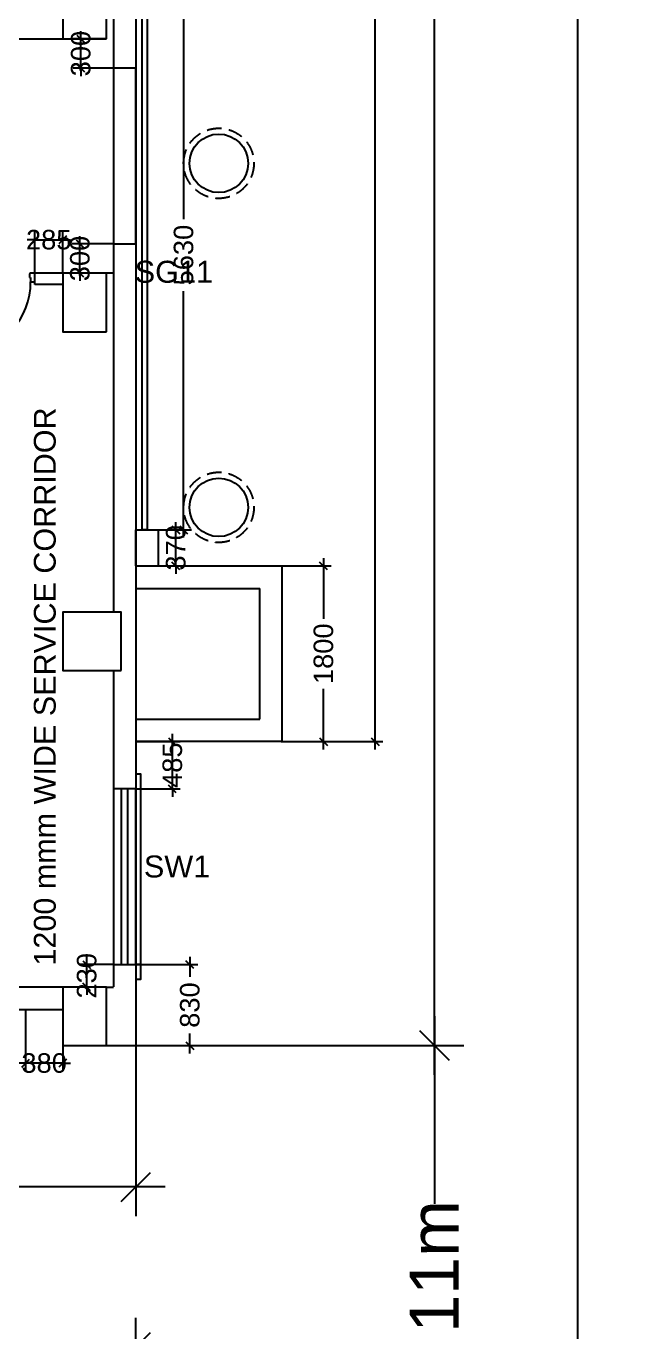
# Model space of a CAD drawing. Extents: x 7897917 to 8423973, y -6487334 to -6173396.
# Drawn here: x 8037689 to 8043838, y -6416719 to -6403339 of the extents above; entities that cross this region are included whole.
import ezdxf
from ezdxf.enums import TextEntityAlignment as Align

# ---------------------------------------------------------------- set-up
doc = ezdxf.new("R2010")
doc.units = 0
doc.header["$LTSCALE"] = 600
doc.header["$MEASUREMENT"] = 0
doc.header["$PDMODE"] = 35
doc.linetypes.add('HIDDEN', pattern=[0.375, 0.25, -0.125])
doc.layers.get('0').update_dxf_attribs({"linetype": 'CONTINUOUS'})
doc.layers.get('Defpoints').update_dxf_attribs({"linetype": 'CONTINUOUS'})
for name, color, linetype in [('chajja', 7, 'CONTINUOUS'), ('DIM', 8, 'CONTINUOUS'), ('DIM-TEXT', 8, 'CONTINUOUS'), ('DOOR', 32, 'CONTINUOUS'), ('Ele Proje.', 7, 'CONTINUOUS'), ('Ele. Proj', 7, 'CONTINUOUS'), ('joinery', 7, 'CONTINUOUS'), ('JW', 8, 'CONTINUOUS'), ('LA-column', 3, 'CONTINUOUS'), ('TEXT', 6, 'CONTINUOUS'), ('Wall', 1, 'CONTINUOUS'), ('Walls', 7, 'CONTINUOUS'), ('WIN', 151, 'CONTINUOUS'), ('Window', 4, 'CONTINUOUS'), ('Working Dim', 5, 'CONTINUOUS')]:
    doc.layers.add(name, color=color, linetype=linetype)
doc.styles.add('ari', font='arial.ttf')
doc.styles.add('ARIAL', font='arial.ttf')
doc.styles.add('RT', font='romant.shx')
doc.styles.get("Standard").update_dxf_attribs({"font": 'romans.shx'})
doc.dimstyles.new('int. dim', dxfattribs={"dimtxt": 450, "dimasz": 80, "dimexe": 80, "dimexo": 0, "dimgap": 70, "dimtad": 0, "dimdec": 0, "dimzin": 12, "dimdsep": 46, "dimtxsty": 'ari', "dimblk": 'OBLIQUE', "dimcen": 2, "dimdle": 80, "dimclrd": 256, "dimclre": 256, "dimclrt": 6, "dimadec": 0, "dimazin": 0, "dimtfac": 1, "dimtdec": 0, "dimtix": 1, "dimtmove": 2, "dimatfit": 3, "dimfxl": 1, "dimtolj": 1, "dimtzin": 0, "dimlwd": -1, "dimlwe": -1, "dimarcsym": 0})
doc.dimstyles.new('STANDARD$0', dxfattribs={"dimscale": 0, "dimtxt": 150, "dimasz": 125, "dimexe": 0.75, "dimexo": 1, "dimgap": 25, "dimtad": 1, "dimdec": 0, "dimdsep": 46, "dimtxsty": 'Standard', "dimblk1": 'DOT', "dimblk2": 'DOT', "dimsah": 1, "dimcen": 2.5, "dimclrd": 1, "dimclre": 1, "dimclrt": 3, "dimadec": 0, "dimazin": 0, "dimtfac": 1, "dimtdec": 0, "dimtmove": 0, "dimatfit": 3, "dimldrblk": 'DOT', "dimfxl": 1, "dimtolj": 1, "dimtzin": 0, "dimarcsym": 0})
doc.dimstyles.new('TEXT', dxfattribs={"dimscale": 0, "dimtxt": 600, "dimasz": 300, "dimexe": 300, "dimexo": 30, "dimgap": 50, "dimtad": 0, "dimdec": 0, "dimzin": 0, "dimdsep": 46, "dimtxsty": 'RT', "dimblk": 'OBLIQUE', "dimcen": 0.09, "dimdle": 300, "dimclrd": 256, "dimclre": 256, "dimclrt": 170, "dimadec": 0, "dimazin": 0, "dimtfac": 1, "dimtdec": 0, "dimtofl": 0, "dimtmove": 2, "dimatfit": 3, "dimfxl": 1, "dimfrac": 2, "dimtolj": 1, "dimtzin": 0, "dimlwd": -1, "dimlwe": -1, "dimarcsym": 0})

# ---------------------------------------------------------------- blocks, each defined once
blk = doc.blocks.new('_Oblique')
at = {"color": 0, "linetype": 'ByBlock', "lineweight": -2}
blk.add_line((-0.5, -0.5), (0.5, 0.5), dxfattribs=at)
blk = doc.blocks.new('*D234')
at = {"layer": 'Defpoints', "color": 0, "transparency": 16777216}
for p in [(8038814, -6337015, 5), (8038814, -6454874), (8043346, -6454874)]:
    blk.add_point(p, dxfattribs=at)
at = {"layer": 'DIM', "color": 8, "transparency": 16777216}
for p, q in [((8043346, -6336715), (8043346, -6393996)), ((8038814, -6337015), (8043646, -6337015)), ((8043346, -6455174), (8043346, -6397894)), ((8038814, -6454874), (8043646, -6454874))]:
    blk.add_line(p, q, dxfattribs=at)
at = {"layer": 'DIM', "color": 8, "transparency": 16777216, "xscale": 300, "yscale": 300, "zscale": 300}
for p, rotation in [((8043346, -6337015), 90), ((8043346, -6454874), 270)]:
    blk.add_blockref('_Oblique', p, dxfattribs=dict(at, rotation=rotation))
at = {"layer": 'DIM', "color": 7, "transparency": 16777216, "insert": (8043346, -6395945), "char_height": 750, "attachment_point": 5, "rotation": 90, "style": 'ari'}
blk.add_mtext('\\A1;117.86m', dxfattribs=at)
blk = doc.blocks.new('*D270')
at = {"layer": 'Defpoints', "color": 0, "transparency": 16777216}
for p in [(8038814, -6378105, 3), (8041876, -6378105), (8038814, -6413785, 6)]:
    blk.add_point(p, dxfattribs=at)
at = {"layer": 'DIM', "color": 8, "transparency": 16777216}
for p, q in [((8041876, -6377805), (8041876, -6394252)), ((8038814, -6378105), (8042176, -6378105)), ((8041876, -6414085), (8041876, -6397637)), ((8038814, -6413785), (8042176, -6413785))]:
    blk.add_line(p, q, dxfattribs=at)
at = {"layer": 'DIM', "color": 8, "transparency": 16777216, "xscale": 300, "yscale": 300, "zscale": 300}
for p, rotation in [((8041876, -6378105), 90), ((8041876, -6413785), 270)]:
    blk.add_blockref('_Oblique', p, dxfattribs=dict(at, rotation=rotation))
at = {"layer": 'DIM', "color": 7, "transparency": 16777216, "insert": (8041876, -6395945), "char_height": 750, "attachment_point": 5, "rotation": 90, "style": 'ari'}
blk.add_mtext('\\A1;35.68m', dxfattribs=at)
blk = doc.blocks.new('*D272')
at = {"layer": 'Defpoints', "color": 0, "transparency": 16777216}
for p in [(8038814, -6413785, 3), (8041876, -6413785), (8038814, -6418894, 1)]:
    blk.add_point(p, dxfattribs=at)
at = {"layer": 'DIM', "color": 8, "transparency": 16777216}
for p, q in [((8041876, -6413485), (8041876, -6415405)), ((8038814, -6413785), (8042176, -6413785)), ((8041876, -6419194), (8041876, -6417274)), ((8038814, -6418894), (8042176, -6418894))]:
    blk.add_line(p, q, dxfattribs=at)
at = {"layer": 'DIM', "color": 8, "transparency": 16777216, "xscale": 300, "yscale": 300, "zscale": 300}
for p, rotation in [((8041876, -6413785), 90), ((8041876, -6418894), 270)]:
    blk.add_blockref('_Oblique', p, dxfattribs=dict(at, rotation=rotation))
at = {"layer": 'DIM', "color": 7, "transparency": 16777216, "insert": (8041876, -6416339), "char_height": 500, "attachment_point": 5, "rotation": 90, "style": 'ari'}
blk.add_mtext('\\A1;5.11m', dxfattribs=at)
blk = doc.blocks.new('1000')
at = {"layer": 'DOOR'}
for p, q in [((0, -100), (0, 0)), ((0, 0), (50, 0)), ((50, -100), (0, -100)), ((50, 0), (50, -2)), ((63, -49), (50, -49)), ((50, -49), (50, -100)), ((50, -100), (50, -901)), ((100, -100), (50, -100)), ((63, -13), (61, -13)), ((63, -13), (63, -49)), ((100, -901), (100, -100)), ((837, -13), (837, -49)), ((837, -13), (839, -13)), ((837, -49), (850, -49)), ((850, 0), (850, -2)), ((900, 0), (850, 0)), ((850, -49), (850, -100)), ((850, -100), (900, -100)), ((900, -100), (900, 0)), ((50, -901), (100, -901))]:
    blk.add_line(p, q, dxfattribs=at)
for centre, major_axis, start_param, end_param in [((50, -13), (-7.95, 7.95), 3.926991, 5.497787), ((850, -13), (7.95, 7.95), 0.785398, 2.356194)]:
    blk.add_ellipse(centre, major_axis=major_axis, ratio=1, start_param=start_param, end_param=end_param, dxfattribs=at)
at = {"layer": 'DOOR', "color": 145}
blk.add_ellipse((64, -115), major_axis=(-520, 590), ratio=1, start_param=2.464943, end_param=4.009476, dxfattribs=at)
blk = doc.blocks.new('*D869')
at = {"layer": 'Defpoints', "color": 0, "transparency": 16777216}
for p in [(8038064, -6405528), (8037779, -6405870, -9), (8038064, -6405870, -9)]:
    blk.add_point(p, dxfattribs=at)
at = {"layer": 'Working Dim', "transparency": 16777216}
for p, q in [((8037779, -6405528), (8037699, -6405528)), ((8037779, -6405870), (8037779, -6405448)), ((8037779, -6405528), (8038064, -6405528)), ((8038064, -6405870), (8038064, -6405448)), ((8038064, -6405528), (8038144, -6405528))]:
    blk.add_line(p, q, dxfattribs=at)
at = {"layer": 'Working Dim', "transparency": 16777216, "xscale": 80, "yscale": 80, "zscale": 80}
blk.add_blockref('_Oblique', (8037779, -6405528), dxfattribs=at)
at = {"layer": 'Working Dim', "transparency": 16777216, "xscale": 80, "yscale": 80, "zscale": 80, "rotation": 180}
blk.add_blockref('_Oblique', (8038064, -6405528), dxfattribs=at)
at = {"layer": 'Working Dim', "color": 6, "transparency": 16777216, "insert": (8037921, -6405528), "char_height": 200, "attachment_point": 5, "style": 'ari'}
blk.add_mtext('\\A1;285', dxfattribs=at)
blk = doc.blocks.new('*D875')
at = {"layer": 'Defpoints', "color": 0, "linetype": 'Continuous', "transparency": 16777216}
for p in [(8038814, -6413785, -10), (7997754, -6413865, 1), (8038814, -6415234)]:
    blk.add_point(p, dxfattribs=at)
at = {"layer": 'DIM-TEXT', "transparency": 16777216}
for p, q in [((8038814, -6413785), (8038814, -6415534)), ((7997754, -6413865), (7997754, -6415534)), ((7997454, -6415234), (8012003, -6415234)), ((8039114, -6415234), (8024565, -6415234))]:
    blk.add_line(p, q, dxfattribs=at)
at = {"layer": 'DIM-TEXT', "linetype": 'Continuous', "transparency": 16777216, "xscale": 300, "yscale": 300, "zscale": 300, "rotation": 180}
blk.add_blockref('_Oblique', (7997754, -6415234), dxfattribs=at)
at = {"layer": 'DIM-TEXT', "linetype": 'Continuous', "transparency": 16777216, "xscale": 300, "yscale": 300, "zscale": 300}
blk.add_blockref('_Oblique', (8038814, -6415234), dxfattribs=at)
at = {"layer": 'DIM-TEXT', "color": 170, "linetype": 'Continuous', "transparency": 16777216, "insert": (8018284, -6415234), "char_height": 750, "attachment_point": 5, "style": 'ari'}
blk.add_mtext('\\A1;{\\H1.067x;DEPT. OF ANESTHESIA}', dxfattribs=at)
blk = doc.blocks.new('*D1041')
at = {"layer": 'Defpoints', "color": 0, "transparency": 16777216}
for p in [(8037684, -6413415), (8038064, -6413785, 6), (8037684, -6413965)]:
    blk.add_point(p, dxfattribs=at)
at = {"layer": 'Working Dim', "transparency": 16777216}
for p, q in [((8037684, -6413415), (8037684, -6414045)), ((8038064, -6413785), (8038064, -6414045)), ((8037684, -6413965), (8037604, -6413965)), ((8038064, -6413965), (8037684, -6413965)), ((8038064, -6413965), (8038144, -6413965))]:
    blk.add_line(p, q, dxfattribs=at)
at = {"layer": 'Working Dim', "transparency": 16777216, "xscale": 80, "yscale": 80, "zscale": 80}
blk.add_blockref('_Oblique', (8037684, -6413965), dxfattribs=at)
at = {"layer": 'Working Dim', "transparency": 16777216, "xscale": 80, "yscale": 80, "zscale": 80, "rotation": 180}
blk.add_blockref('_Oblique', (8038064, -6413965), dxfattribs=at)
at = {"layer": 'Working Dim', "color": 6, "transparency": 16777216, "insert": (8037874, -6413965), "char_height": 200, "attachment_point": 5, "style": 'ari'}
blk.add_mtext('\\A1;380', dxfattribs=at)
blk = doc.blocks.new('*D1384')
at = {"layer": 'Defpoints', "color": 0, "transparency": 16777216}
for p in [(8038241, -6405570), (8038584, -6405570, 36), (8038584, -6405870, 35)]:
    blk.add_point(p, dxfattribs=at)
at = {"layer": 'Working Dim', "transparency": 16777216}
for p, q in [((8038241, -6405570), (8038241, -6405490)), ((8038584, -6405570), (8038161, -6405570)), ((8038241, -6405870), (8038241, -6405570)), ((8038584, -6405870), (8038161, -6405870)), ((8038241, -6405870), (8038241, -6405950))]:
    blk.add_line(p, q, dxfattribs=at)
at = {"layer": 'Working Dim', "transparency": 16777216, "xscale": 80, "yscale": 80, "zscale": 80}
for p, rotation in [((8038241, -6405570), 270), ((8038241, -6405870), 90)]:
    blk.add_blockref('_Oblique', p, dxfattribs=dict(at, rotation=rotation))
at = {"layer": 'Working Dim', "color": 6, "transparency": 16777216, "insert": (8038241, -6405720), "char_height": 200, "attachment_point": 5, "rotation": 90, "style": 'ari'}
blk.add_mtext('\\A1;300', dxfattribs=at)
blk = doc.blocks.new('*D1385')
at = {"layer": 'Defpoints', "color": 0, "transparency": 16777216}
for p in [(8038250, -6403470), (8038514, -6403470, 36), (8038584, -6403770, 36)]:
    blk.add_point(p, dxfattribs=at)
at = {"layer": 'Working Dim', "transparency": 16777216}
for p, q in [((8038250, -6403470), (8038250, -6403390)), ((8038514, -6403470), (8038170, -6403470)), ((8038250, -6403770), (8038250, -6403470)), ((8038584, -6403770), (8038170, -6403770)), ((8038250, -6403770), (8038250, -6403850))]:
    blk.add_line(p, q, dxfattribs=at)
at = {"layer": 'Working Dim', "transparency": 16777216, "xscale": 80, "yscale": 80, "zscale": 80}
for p, rotation in [((8038250, -6403470), 270), ((8038250, -6403770), 90)]:
    blk.add_blockref('_Oblique', p, dxfattribs=dict(at, rotation=rotation))
at = {"layer": 'Working Dim', "color": 6, "transparency": 16777216, "insert": (8038250, -6403620), "char_height": 200, "attachment_point": 5, "rotation": 90, "style": 'ari'}
blk.add_mtext('\\A1;300', dxfattribs=at)
blk = doc.blocks.new('*D1392')
at = {"layer": 'Defpoints', "color": 0, "transparency": 16777216}
for p in [(8038814, -6410670, 61), (8039189, -6410670), (8038814, -6411155, -51)]:
    blk.add_point(p, dxfattribs=at)
at = {"layer": 'Working Dim', "transparency": 16777216}
for p, q in [((8039189, -6410670), (8039189, -6410590)), ((8038814, -6410670), (8039269, -6410670)), ((8039189, -6411155), (8039189, -6410670)), ((8038814, -6411155), (8039269, -6411155)), ((8039189, -6411155), (8039189, -6411235))]:
    blk.add_line(p, q, dxfattribs=at)
at = {"layer": 'Working Dim', "transparency": 16777216, "xscale": 80, "yscale": 80, "zscale": 80}
for p, rotation in [((8039189, -6410670), 270), ((8039189, -6411155), 90)]:
    blk.add_blockref('_Oblique', p, dxfattribs=dict(at, rotation=rotation))
at = {"layer": 'Working Dim', "color": 6, "transparency": 16777216, "insert": (8039189, -6410912), "char_height": 200, "attachment_point": 5, "rotation": 90, "style": 'ari'}
blk.add_mtext('\\A1;485', dxfattribs=at)
blk = doc.blocks.new('*D1393')
at = {"layer": 'Defpoints', "color": 0, "transparency": 16777216}
for p in [(8038814, -6412955, -135), (8039368, -6412955), (8038814, -6413785, -7)]:
    blk.add_point(p, dxfattribs=at)
at = {"layer": 'Working Dim', "transparency": 16777216}
for p, q in [((8039368, -6412875), (8039368, -6413079)), ((8038814, -6412955), (8039448, -6412955)), ((8039368, -6413865), (8039368, -6413660)), ((8038814, -6413785), (8039448, -6413785))]:
    blk.add_line(p, q, dxfattribs=at)
at = {"layer": 'Working Dim', "transparency": 16777216, "xscale": 80, "yscale": 80, "zscale": 80}
for p, rotation in [((8039368, -6412955), 90), ((8039368, -6413785), 270)]:
    blk.add_blockref('_Oblique', p, dxfattribs=dict(at, rotation=rotation))
at = {"layer": 'Working Dim', "color": 6, "transparency": 16777216, "insert": (8039368, -6413370), "char_height": 200, "attachment_point": 5, "rotation": 90, "style": 'ari'}
blk.add_mtext('\\A1;830', dxfattribs=at)
blk = doc.blocks.new('*D1394')
at = {"layer": 'Defpoints', "color": 0, "transparency": 16777216}
for p in [(8038311, -6412955), (8038583, -6412955, -135), (8038514, -6413185, 34)]:
    blk.add_point(p, dxfattribs=at)
at = {"layer": 'Working Dim', "transparency": 16777216}
for p, q in [((8038311, -6412955), (8038311, -6412875)), ((8038583, -6412955), (8038231, -6412955)), ((8038311, -6413185), (8038311, -6412955)), ((8038514, -6413185), (8038231, -6413185)), ((8038311, -6413185), (8038311, -6413265))]:
    blk.add_line(p, q, dxfattribs=at)
at = {"layer": 'Working Dim', "transparency": 16777216, "xscale": 80, "yscale": 80, "zscale": 80}
for p, rotation in [((8038311, -6412955), 270), ((8038311, -6413185), 90)]:
    blk.add_blockref('_Oblique', p, dxfattribs=dict(at, rotation=rotation))
at = {"layer": 'Working Dim', "color": 6, "transparency": 16777216, "insert": (8038311, -6413070), "char_height": 200, "attachment_point": 5, "rotation": 90, "style": 'ari'}
blk.add_mtext('\\A1;230', dxfattribs=at)
blk = doc.blocks.new('*D1395')
at = {"layer": 'Defpoints', "color": 0, "transparency": 16777216}
for p in [(8040304, -6408870, 61), (8040738, -6408870), (8040304, -6410670)]:
    blk.add_point(p, dxfattribs=at)
at = {"layer": 'Working Dim', "transparency": 16777216}
for p, q in [((8040304, -6408870), (8040818, -6408870)), ((8040738, -6408790), (8040738, -6409411)), ((8040738, -6410750), (8040738, -6410129)), ((8040304, -6410670), (8040818, -6410670))]:
    blk.add_line(p, q, dxfattribs=at)
at = {"layer": 'Working Dim', "transparency": 16777216, "xscale": 80, "yscale": 80, "zscale": 80}
for p, rotation in [((8040738, -6408870), 90), ((8040738, -6410670), 270)]:
    blk.add_blockref('_Oblique', p, dxfattribs=dict(at, rotation=rotation))
at = {"layer": 'Working Dim', "color": 6, "transparency": 16777216, "insert": (8040738, -6409770), "char_height": 200, "attachment_point": 5, "rotation": 90, "style": 'ari'}
blk.add_mtext('\\A1;1800', dxfattribs=at)
blk = doc.blocks.new('*D1398')
at = {"layer": 'Defpoints', "color": 0, "transparency": 16777216}
for p in [(8039044, -6408500, 68), (8039224, -6408500), (8039044, -6408870, 68)]:
    blk.add_point(p, dxfattribs=at)
at = {"layer": 'Working Dim', "transparency": 16777216}
for p, q in [((8039044, -6408500), (8039304, -6408500)), ((8039224, -6408500), (8039224, -6408420)), ((8039224, -6408870), (8039224, -6408500)), ((8039044, -6408870), (8039304, -6408870)), ((8039224, -6408870), (8039224, -6408950))]:
    blk.add_line(p, q, dxfattribs=at)
at = {"layer": 'Working Dim', "transparency": 16777216, "xscale": 80, "yscale": 80, "zscale": 80}
for p, rotation in [((8039224, -6408500), 270), ((8039224, -6408870), 90)]:
    blk.add_blockref('_Oblique', p, dxfattribs=dict(at, rotation=rotation))
at = {"layer": 'Working Dim', "color": 6, "transparency": 16777216, "insert": (8039224, -6408685), "char_height": 200, "attachment_point": 5, "rotation": 90, "style": 'ari'}
blk.add_mtext('\\A1;370', dxfattribs=at)
blk = doc.blocks.new('*D1399')
at = {"layer": 'Defpoints', "color": 0, "transparency": 16777216}
for p in [(8039044, -6402870, -23), (8039304, -6402870), (8039044, -6408500, 68)]:
    blk.add_point(p, dxfattribs=at)
at = {"layer": 'Working Dim', "transparency": 16777216}
for p, q in [((8039044, -6402870), (8039384, -6402870)), ((8039304, -6402790), (8039304, -6405316)), ((8039304, -6408580), (8039304, -6406053)), ((8039044, -6408500), (8039384, -6408500))]:
    blk.add_line(p, q, dxfattribs=at)
at = {"layer": 'Working Dim', "transparency": 16777216, "xscale": 80, "yscale": 80, "zscale": 80}
for p, rotation in [((8039304, -6402870), 90), ((8039304, -6408500), 270)]:
    blk.add_blockref('_Oblique', p, dxfattribs=dict(at, rotation=rotation))
at = {"layer": 'Working Dim', "color": 6, "transparency": 16777216, "insert": (8039304, -6405685), "char_height": 200, "attachment_point": 5, "rotation": 90, "style": 'ari'}
blk.add_mtext('\\A1;5630', dxfattribs=at)
blk = doc.blocks.new('*D1404')
at = {"layer": 'Defpoints', "color": 0, "transparency": 16777216}
for p in [(8040304, -6384220, -2), (8041267, -6384220), (8040304, -6410670, -70)]:
    blk.add_point(p, dxfattribs=at)
at = {"layer": 'Working Dim', "transparency": 16777216}
for p, q in [((8041267, -6384140), (8041267, -6396997)), ((8040304, -6384220), (8041347, -6384220)), ((8041267, -6410750), (8041267, -6397892)), ((8040304, -6410670), (8041347, -6410670))]:
    blk.add_line(p, q, dxfattribs=at)
at = {"layer": 'Working Dim', "transparency": 16777216, "xscale": 80, "yscale": 80, "zscale": 80}
for p, rotation in [((8041267, -6384220), 90), ((8041267, -6410670), 270)]:
    blk.add_blockref('_Oblique', p, dxfattribs=dict(at, rotation=rotation))
at = {"layer": 'Working Dim', "color": 6, "transparency": 16777216, "insert": (8041267, -6397445), "char_height": 200, "attachment_point": 5, "rotation": 90, "style": 'ari'}
blk.add_mtext('\\A1;26450', dxfattribs=at)
blk = doc.blocks.new('*D2279')
at = {"layer": 'Defpoints', "color": 0, "linetype": 'Continuous', "transparency": 16777216}
for p in [(8038814, -6416874), (7997754, -6418964, 1), (8038814, -6419044, -10)]:
    blk.add_point(p, dxfattribs=at)
at = {"layer": 'DIM-TEXT', "transparency": 16777216}
for p, q in [((7997754, -6418964), (7997754, -6416574)), ((8038814, -6419044), (8038814, -6416574)), ((7997454, -6416874), (8008700, -6416874)), ((8039114, -6416874), (8027868, -6416874))]:
    blk.add_line(p, q, dxfattribs=at)
at = {"layer": 'DIM-TEXT', "linetype": 'Continuous', "transparency": 16777216, "xscale": 300, "yscale": 300, "zscale": 300, "rotation": 180}
blk.add_blockref('_Oblique', (7997754, -6416874), dxfattribs=at)
at = {"layer": 'DIM-TEXT', "linetype": 'Continuous', "transparency": 16777216, "xscale": 300, "yscale": 300, "zscale": 300}
blk.add_blockref('_Oblique', (8038814, -6416874), dxfattribs=at)
at = {"layer": 'DIM-TEXT', "color": 170, "linetype": 'Continuous', "transparency": 16777216, "insert": (8018284, -6416874), "char_height": 750, "attachment_point": 5, "style": 'ari'}
blk.add_mtext('\\A1;{\\H1.067x;POST-OPERATIVE WARD (20 BEDS) }', dxfattribs=at)

msp = doc.modelspace()

# ---------------------------------------------------------------- linework, layer by layer
at = {"layer": 'chajja', "color": 8}
msp.add_line((8038863.91, -6412954.618, -119.595), (8038863.91, -6411154.618, -119.595), dxfattribs=at)
at = {"layer": 'Ele Proje.', "elevation": -119.595}
for points in [[(8038813.91, -6411154.618), (8038863.91, -6411154.618), (8038863.91, -6411004.618), (8038813.91, -6411004.618)], [(8038813.91, -6413104.618), (8038863.91, -6413104.618), (8038863.91, -6412954.618), (8038813.91, -6412954.618)]]:
    msp.add_lwpolyline(points, dxfattribs=at)
at = {"layer": 'Ele. Proj', "color": 1}
for p, q in [((8038814.272, -6408869.822, -3.91), (8038814.272, -6408499.656, -3.91)), ((8038814.098, -6408869.846, -71.152), (8040314.098, -6408869.846, -71.152)), ((8040314.098, -6410669.758, -71.152), (8040314.098, -6408869.846, -71.152)), ((8038814.098, -6409099.846, -0.515), (8040084.098, -6409099.846, -0.515)), ((8040084.098, -6410439.758, -9.682), (8040084.098, -6409099.846, -9.682)), ((8038814.098, -6410439.758, -38.557), (8040084.098, -6410439.758, -38.557))]:
    msp.add_line(p, q, dxfattribs=at)
at = {"layer": 'JW', "color": 4, "elevation": -95.224}
msp.add_lwpolyline([(8038878.531, -6408499.656), (8038878.531, -6402869.822), (8038929.098, -6402869.822), (8038929.098, -6408499.656)], close=True, dxfattribs=at)
at = {"layer": 'LA-column', "color": 2}
for points, elevation in [([(8038514.016, -6403469.737), (8038514.016, -6402869.737), (8038064.016, -6402869.737), (8038064.016, -6403469.737)], 1.031), ([(8038514.016, -6406469.776), (8038514.016, -6405869.776), (8038064.016, -6405869.776), (8038064.016, -6406469.776)], 1.031), ([(8038664.016, -6409942.275), (8038664.016, -6409342.275), (8038064.016, -6409342.275), (8038064.016, -6409942.275)], 4.276), ([(8038514.016, -6413784.819), (8038514.016, -6413184.819), (8038064.016, -6413184.819), (8038064.016, -6413784.819)], 1.031)]:
    msp.add_lwpolyline(points, close=True, dxfattribs=dict(at, elevation=elevation))
at = {"layer": 'Wall'}
for p, q in [((8038814.272, -6408499.656, -3.91), (8039044.098, -6408499.656, -2.878)), ((8039044.098, -6408499.656, -2.878), (8039044.098, -6408869.822, -2.878)), ((8040314.098, -6410669.758, -9.682), (8038814.098, -6410669.758, -9.682))]:
    msp.add_line(p, q, dxfattribs=at)
at = {"layer": 'Walls'}
for p, q in [((8038814.098, -6395109.608, -5.131), (8038814.098, -6413784.819, 1.031)), ((8038814.098, -6395109.678), (8038814.098, -6413784.819, 1.031)), ((8038584.098, -6400024.489, -5.131), (8038584.098, -6406469.699, -5.131)), ((8038584.098, -6400024.559), (8038584.098, -6406469.769)), ((8032274.154, -6403469.742), (8038064.275, -6403469.742)), ((8038063.913, -6405869.698), (8037778.913, -6405869.698)), ((8037778.913, -6405984.698), (8037778.913, -6405869.698)), ((8038063.913, -6405984.698), (8037778.913, -6405984.698)), ((8038584.098, -6406469.769), (8038584.098, -6409342.268)), ((8038584.098, -6409942.277), (8038584.098, -6413184.75, -1.252)), ((8036864.004, -6413184.748), (8038064.273, -6413184.748)), ((8038514.009, -6413184.819, 1.031), (8038584.001, -6413184.819, 1.031)), ((8038514.009, -6413184.819, 1.031), (8038584.001, -6413184.819, 1.031)), ((8032274.139, -6413414.748), (8038064.273, -6413414.748)), ((8038514.009, -6413784.819, 1.031), (8038814.001, -6413784.819, 1.031)), ((8038514.009, -6413784.819, 1.031), (8038814.001, -6413784.819, 1.031)), ((8038514.009, -6413784.819, 1.031), (8038814.098, -6413784.819, 1.031))]:
    msp.add_line(p, q, dxfattribs=at)
at = {"layer": 'WIN', "color": 8, "linetype": 'Continuous', "elevation": -5.131}
msp.add_lwpolyline([(8038814.1, -6403769.631), (8038584.1, -6403769.631), (8038584.1, -6405569.631), (8038814.1, -6405569.631)], close=True, dxfattribs=at)
at = {"layer": 'Window', "elevation": -125.864}
for points in [[(8038813.91, -6412954.618), (8038813.91, -6411154.618), (8038583.91, -6411154.618), (8038583.91, -6412954.618)], [(8038732.569, -6412954.618), (8038732.569, -6411154.618), (8038665.251, -6411154.618), (8038665.251, -6412954.618)]]:
    msp.add_lwpolyline(points, close=True, dxfattribs=at)
at = {"layer": 'Working Dim', "color": 8, "linetype": 'HIDDEN'}
for centre in [(8039664.098, -6404744.788, 44.271), (8039664.098, -6408269.857, 44.271)]:
    msp.add_circle(centre, 360, dxfattribs=at)
at = {"layer": 'Working Dim', "color": 3, "linetype": 'Continuous'}
for centre in [(8039664.098, -6404744.788, 44.271), (8039664.098, -6408269.857, 44.271)]:
    msp.add_circle(centre, 300, dxfattribs=at)

# ---------------------------------------------------------------- block references
at = {"layer": 'DOOR', "linetype": 'Continuous', "xscale": 0.8888888917863601, "yscale": 0.8888888917863601, "zscale": 0.8888888917863601, "rotation": 1.308674912879204e-05}
msp.add_blockref('1000', (8036979.004, -6405869.697), dxfattribs=at)

# ---------------------------------------------------------------- texts
at = {"layer": 'joinery', "style": 'ari'}
for s, p in [('SG11', (8039204.072, -6405968.287, -169.823)), ('SW1', (8039236.945, -6412062.368, 6.858))]:
    msp.add_text(s, height=225, dxfattribs=at).set_placement(p, align=Align.CENTER)
at = {"layer": 'TEXT', "color": 7, "style": 'ARIAL'}
msp.add_text('1200 mmm WIDE SERVICE CORRIDOR', height=224, rotation=90, dxfattribs=at).set_placement((8037992.66, -6410105.598), align=Align.CENTER)

# ---------------------------------------------------------------- dimensions: what is measured, and where the dimension line sits
at = {"layer": 'DIM'}
for base, p1, p2, angle, override, picture, middle in [((8043345.836, -6454873.916), (8038814.099, -6337015.366, 5.131), (8038813.921, -6454873.916), 90, {"dimscale": 1, "dimtxt": 750, "dimasz": 300, "dimexe": 300, "dimexo": 0, "dimgap": 1, "dimtad": 0, "dimdec": 2, "dimlfac": 0.001, "dimzin": 0, "dimpost": 'm', "dimtxsty": 'ari', "dimblk1": 'Oblique', "dimblk2": 'Oblique', "dimcen": 0, "dimdle": 300, "dimclrd": 8, "dimclre": 8, "dimclrt": 7, "dimadec": 2, "dimtdec": 2, "dimtmove": 2, "dimfxl": 0.75, "dimfrac": 1, "dimlwd": 65535, "dimlwe": 65535}, '*D234', (8043345.836, -6395944.641)), ((8041875.798, -6378104.642, -2.749), (8038814.099, -6413784.82, 3.421), (8038814.099, -6378104.642), 270, {"dimscale": 1, "dimtxt": 750, "dimasz": 300, "dimexe": 300, "dimexo": 0, "dimgap": 1, "dimtad": 0, "dimdec": 2, "dimlfac": 0.001, "dimzin": 0, "dimpost": 'm', "dimtxsty": 'ari', "dimblk1": 'Oblique', "dimblk2": 'Oblique', "dimcen": 0, "dimdle": 300, "dimclrd": 8, "dimclre": 8, "dimclrt": 7, "dimadec": 2, "dimtdec": 2, "dimtmove": 2, "dimfxl": 0.75, "dimfrac": 1, "dimlwd": 65535, "dimlwe": 65535}, '*D270', (8041875.798, -6395944.731, -2.749)), ((8041875.798, -6413784.82), (8038814.098, -6418893.706, 1.031), (8038813.645, -6413784.82, 3.421), 270, {"dimscale": 1, "dimtxt": 500, "dimasz": 300, "dimexe": 300, "dimexo": 0, "dimgap": 1, "dimtad": 0, "dimdec": 2, "dimlfac": 0.001, "dimzin": 0, "dimpost": 'm', "dimtxsty": 'ari', "dimblk1": 'Oblique', "dimblk2": 'Oblique', "dimcen": 0, "dimdle": 300, "dimclrd": 8, "dimclre": 8, "dimclrt": 7, "dimadec": 2, "dimtdec": 2, "dimtmove": 2, "dimfxl": 0.75, "dimfrac": 1, "dimlwd": 65535, "dimlwe": 65535}, '*D272', (8041875.798, -6416339.263))]:
    dim = msp.add_linear_dim(base=base, p1=p1, p2=p2, angle=angle, dimstyle='STANDARD$0', override=override, dxfattribs=at)
    dim.commit()
    dim.dimension.update_dxf_attribs({"geometry": picture, "text_midpoint": middle})
at = {"layer": 'DIM-TEXT', "linetype": 'Continuous'}
for base, p1, p2, text, picture, middle in [((8038814.092, -6415234.196, 7.513), (7997753.872, -6413864.735, 8.544), (8038814.092, -6413784.82, -2.749), '{\\H1.067x;DEPT. OF ANESTHESIA}', '*D875', (8018283.982, -6415234.196, 7.513)), ((8038814.092, -6416874.22, 7.513), (7997753.872, -6418963.786, 8.544), (8038814.092, -6419043.702, -2.749), '{\\H1.067x;POST-OPERATIVE WARD (20 BEDS) }', '*D2279', (8018283.982, -6416874.22, 7.513))]:
    dim = msp.add_linear_dim(base=base, p1=p1, p2=p2, angle=180, text=text, dimstyle='TEXT', override={"dimscale": 1, "dimtxt": 750, "dimexo": 0, "dimtxsty": 'ari'}, dxfattribs=at)
    dim.commit()
    dim.dimension.update_dxf_attribs({"geometry": picture, "text_midpoint": middle})
at = {"layer": 'Working Dim'}
for base, p1, p2, override, picture, middle in [((8041266.518, -6384219.771, -70.637), (8040303.615, -6410669.758, -140.758), (8040303.615, -6384219.771, -72.946), {"dimtxt": 200, "dimarcsym": 1}, '*D1404', (8041266.518, -6397444.765, -70.637)), ((8039304.155, -6402869.822, -70.637), (8039044.098, -6408499.656, -2.878), (8039044.098, -6402869.822, -93.793), {"dimtxt": 200, "dimarcsym": 1}, '*D1399', (8039304.155, -6405684.739, -70.637)), ((8038249.895, -6403469.671, -5.131), (8038583.92, -6403769.641, 31.005), (8038513.834, -6403469.671, 31.005), {"dimtxt": 200}, '*D1385', (8038249.895, -6403619.656, -5.131)), ((8038240.933, -6405569.641, -5.131), (8038583.92, -6405869.71, 30.046), (8038583.92, -6405569.641, 31.005), {"dimtxt": 200}, '*D1384', (8038240.933, -6405719.675, -5.131)), ((8039224.155, -6408499.656, -70.637), (8039044.098, -6408869.822, -2.878), (8039044.098, -6408499.656, -2.878), {"dimtxt": 200, "dimarcsym": 1}, '*D1398', (8039224.155, -6408684.739, -70.637)), ((8040738.315, -6408869.846, -140.758), (8040303.615, -6410669.758, -140.758), (8040303.615, -6408869.846, -79.288), {"dimtxt": 200, "dimarcsym": 1}, '*D1395', (8040738.315, -6409769.802, -140.758)), ((8039189.356, -6410669.805, -68.575), (8038814.098, -6411154.618, -119.595), (8038814.098, -6410669.805, -7.105), {"dimtxt": 200, "dimarcsym": 1}, '*D1392', (8039189.356, -6410912.212, -68.575)), ((8038311.418, -6412954.618, 9.011), (8038513.832, -6413184.902, 43.436), (8038583.494, -6412954.618, -125.864), {"dimtxt": 200}, '*D1394', (8038311.418, -6413069.76, 9.011)), ((8039368.314, -6412954.618, 9.011), (8038813.92, -6413784.889, 2.062), (8038813.66, -6412954.618, -125.864), {"dimtxt": 200}, '*D1393', (8039368.314, -6413369.754, 9.011))]:
    dim = msp.add_linear_dim(base=base, p1=p1, p2=p2, angle=90, dimstyle='int. dim', override=override, dxfattribs=at)
    dim.commit()
    dim.dimension.update_dxf_attribs({"geometry": picture, "text_midpoint": middle})
for base, p1, p2, override, picture, middle in [((8038063.913, -6405528.402), (8037778.913, -6405869.698, -9.241), (8038063.913, -6405869.698, -9.241), {"dimtxt": 200}, '*D869', (8037921.413, -6405528.402)), ((8037684.011, -6413964.76, 3.421), (8038064.016, -6413784.819, 9.583), (8037684.011, -6413414.749, 3.421), {"dimtxt": 200, "dimarcsym": 1}, '*D1041', (8037874.013, -6413964.76, 3.421))]:
    dim = msp.add_linear_dim(base=base, p1=p1, p2=p2, dimstyle='int. dim', override=override, dxfattribs=at)
    dim.commit()
    dim.dimension.update_dxf_attribs({"geometry": picture, "text_midpoint": middle})

doc.saveas('drawing.dxf')
